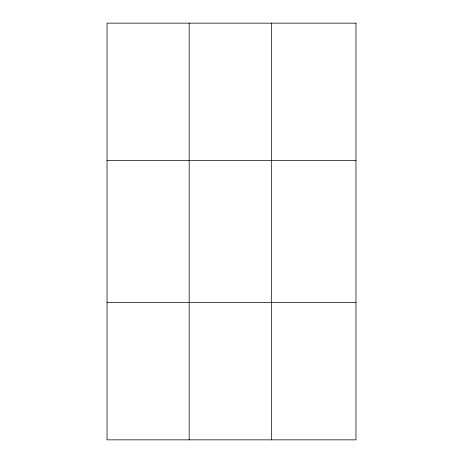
<?xml version="1.0" encoding="UTF-8"?>
<svg xmlns="http://www.w3.org/2000/svg" width="463" height="463" viewBox="0 0 463 463"><rect width="100%" height="100%" fill="white"/><g stroke="black" fill="none" stroke-linecap="round" stroke-linejoin="round"><path stroke-width="0.69" d="M189.182 439.85L189.182 23.15M271.33 439.85L271.33 23.15M107.028 160.661L355.972 160.661M107.028 302.339L355.972 302.339M355.972 23.15L355.972 439.85L107.028 439.85L107.028 23.15L355.972 23.15"/></g></svg>
